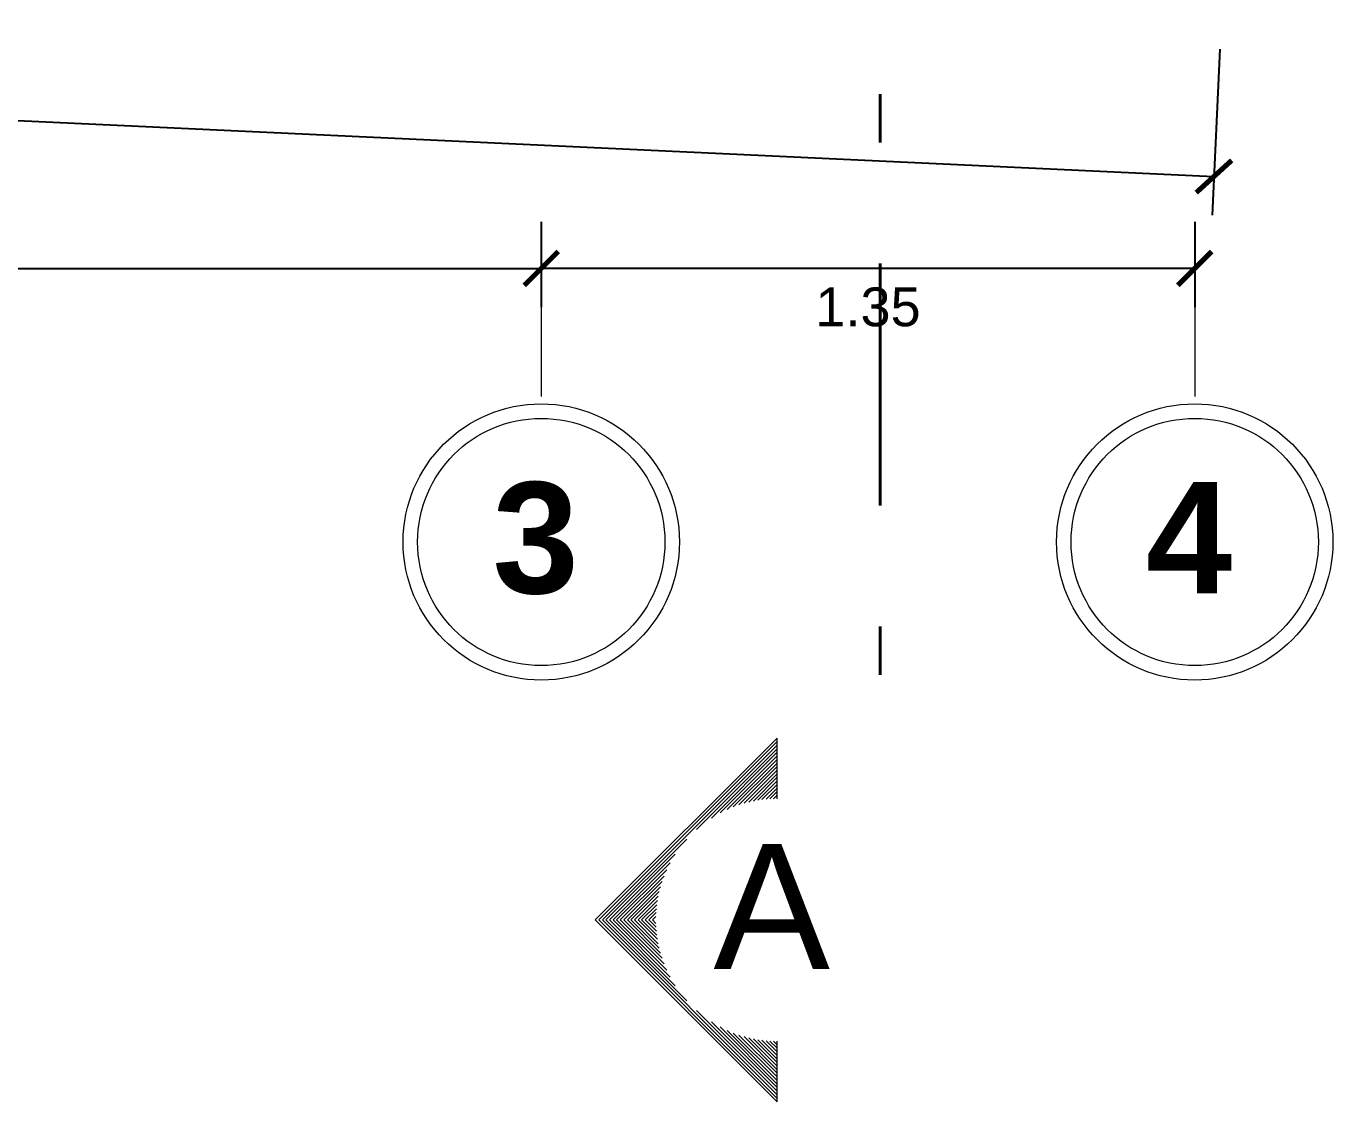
# Model space of a CAD drawing. Header units: millimetres. Extents: x 148 to 249, y 24 to 77.
# Drawn here: x 187.441 to 190.141, y 60.576 to 62.799 of the extents above; entities that cross this region are included whole.
import ezdxf

# ---------------------------------------------------------------- set-up
doc = ezdxf.new("R2010")
doc.units = ezdxf.units.MM
doc.header["$PDMODE"] = 32
doc.linetypes.add('2PAV$0$DASHDOT', pattern=[1, 0.5, -0.25, 0, -0.25])
doc.layers.get('0').update_dxf_attribs({"lineweight": 0})
doc.layers.get('Defpoints').update_dxf_attribs({"lineweight": 0})
for name, color, linetype, lineweight in [('A-Dims', 22, 'Continuous', 0), ('A-Section', 178, '2PAV$0$DASHDOT', 40), ('A-Text', 30, 'Continuous', 30), ('piso', 10, 'Continuous', 0)]:
    doc.layers.add(name, color=color, linetype=linetype, lineweight=lineweight)
doc.styles.add('ejes', font='swissel.ttf')
doc.styles.add('TEX', font='swissk.ttf', dxfattribs={"height": 0.2})
doc.dimstyles.new('DIM50', dxfattribs={"dimtxt": 0.08, "dimasz": 0.07, "dimexe": 0.08, "dimexo": 0.1, "dimgap": 0.04, "dimtad": 2, "dimzin": 4, "dimdsep": 46, "dimtxsty": 'ejes', "dimblk": 'ARCHTICK', "dimcen": 0.05, "dimadec": 0, "dimazin": 0, "dimtfac": 1, "dimtix": 1, "dimtmove": 0, "dimatfit": 3, "dimfxl": 0.08, "dimarcsym": 0})

# ---------------------------------------------------------------- blocks, each defined once
blk = doc.blocks.new('_ArchTick')
at = {"color": 0, "linetype": 'ByBlock', "const_width": 0.15}
blk.add_lwpolyline([(-0.5, -0.5), (0.5, 0.5)], dxfattribs=at)
blk = doc.blocks.new('*D282')
at = {"layer": 'A-Dims', "color": 0, "lineweight": -2}
for p, q in [((182.4474151420391, 63.10167006222675), (182.4313089711565, 62.75837853427296)), ((182.435058198242, 62.83829063158158), (189.895058198242, 62.48829063158155)), ((189.907415142039, 62.75167006222672), (189.8913089711565, 62.40837853427293))]:
    blk.add_line(p, q, dxfattribs=at)
at = {"layer": 'Defpoints', "color": 0}
for p in [(182.452101675896, 63.20156018386251), (189.9121016758959, 62.85156018386248), (189.895058198242, 62.48829063158155)]:
    blk.add_point(p, dxfattribs=at)
at = {"layer": 'A-Dims', "color": 0, "lineweight": -2, "xscale": 0.07, "yscale": 0.07, "zscale": 0.07}
for p, rotation in [((182.435058198242, 62.83829063158158), 177.3138299825618), ((189.895058198242, 62.48829063158155), 357.3138299825617)]:
    blk.add_blockref('_ArchTick', p, dxfattribs=dict(at, rotation=rotation))
at = {"layer": 'A-Dims', "color": 0, "insert": (186.1613089711565, 62.58337853427295), "char_height": 0.08, "attachment_point": 5, "rotation": 357.31382998256174, "style": 'ejes'}
blk.add_mtext('7.47', dxfattribs=at)
blk = doc.blocks.new('*D544')
at = {"layer": 'A-Dims', "color": 0, "lineweight": -2}
for p, q in [((182.6702994453096, 62.39440341914499), (182.6702994453096, 62.21832967916315)), ((188.5052994453096, 62.39440341914499), (188.5052994453096, 62.21832967916315)), ((182.6702994453096, 62.29832967916315), (188.5052994453096, 62.29832967916315))]:
    blk.add_line(p, q, dxfattribs=at)
at = {"layer": 'Defpoints', "color": 0}
for p in [(182.6702994453096, 62.49440341914499), (188.5052994453096, 62.49440341914499), (188.5052994453096, 62.29832967916315)]:
    blk.add_point(p, dxfattribs=at)
at = {"layer": 'A-Dims', "color": 0, "lineweight": -2, "xscale": 0.07, "yscale": 0.07, "zscale": 0.07, "rotation": 180}
blk.add_blockref('_ArchTick', (182.6702994453096, 62.29832967916315), dxfattribs=at)
at = {"layer": 'A-Dims', "color": 0, "lineweight": -2, "xscale": 0.07, "yscale": 0.07, "zscale": 0.07}
blk.add_blockref('_ArchTick', (188.5052994453096, 62.29832967916315), dxfattribs=at)
at = {"layer": 'A-Dims', "color": 0, "insert": (185.5877994453096, 62.21832967916315), "char_height": 0.08, "attachment_point": 5, "style": 'ejes'}
blk.add_mtext('5.84', dxfattribs=at)
blk = doc.blocks.new('*D545')
at = {"layer": 'A-Dims', "color": 0, "lineweight": -2}
for p, q in [((188.5052994453096, 62.39440341914499), (188.5052994453096, 62.21832967916315)), ((189.8552994453096, 62.39440341914499), (189.8552994453096, 62.21832967916315)), ((189.8552994453096, 62.29832967916315), (188.5052994453096, 62.29832967916315))]:
    blk.add_line(p, q, dxfattribs=at)
at = {"layer": 'Defpoints', "color": 0}
for p in [(188.5052994453096, 62.49440341914499), (189.8552994453096, 62.49440341914499), (188.5052994453096, 62.29832967916315)]:
    blk.add_point(p, dxfattribs=at)
at = {"layer": 'A-Dims', "color": 0, "lineweight": -2, "xscale": 0.07, "yscale": 0.07, "zscale": 0.07, "rotation": 180}
blk.add_blockref('_ArchTick', (188.5052994453096, 62.29832967916315), dxfattribs=at)
at = {"layer": 'A-Dims', "color": 0, "lineweight": -2, "xscale": 0.07, "yscale": 0.07, "zscale": 0.07}
blk.add_blockref('_ArchTick', (189.8552994453096, 62.29832967916315), dxfattribs=at)
at = {"layer": 'A-Dims', "color": 0, "insert": (189.1802994453096, 62.21832967916315), "char_height": 0.08, "attachment_point": 5, "style": 'ejes'}
blk.add_mtext('1.35', dxfattribs=at)

msp = doc.modelspace()

# ---------------------------------------------------------------- linework, layer by layer
at = {"layer": 'A-Dims'}
for p, q in [((188.5052994453096, 62.21832967916315), (188.5052994453096, 62.03355695863358)), ((189.8552994453096, 62.21832967916315), (189.8552994453096, 62.03355695863358))]:
    msp.add_line(p, q, dxfattribs=at)
for centre, radius in [((188.5052994453096, 61.73307212980443), 0.2854121045047773), ((189.8552994453096, 61.73307212980443), 0.2854121045047773), ((188.5052994453096, 61.73307212980443), 0.2554121045047773), ((189.8552994453096, 61.73307212980443), 0.2554121045047773)]:
    msp.add_circle(centre, radius, dxfattribs=at)
at = {"layer": 'A-Section', "color": 2}
msp.add_lwpolyline([(189.2052994453107, 64.50851389725355), (189.2052994453107, 61.23587272273192)], dxfattribs=at)
at = {"layer": 'piso', "color": 106}
for p, q in [((188.9926801370924, 61.32795772189769), (188.6167895989954, 60.95206709327698)), ((188.9926801370924, 61.320661908065), (188.624085411071, 60.95206709327694)), ((188.9926801370924, 61.3132787188293), (188.6314685985285, 60.95206709327694)), ((188.9926801370923, 61.20266084569052), (188.9926801370924, 61.32795772189769)), ((188.9926801370924, 61.30589552959369), (188.8257646484361, 61.13898000074008)), ((188.9926801370923, 61.29851234035817), (188.8567742592679, 61.16260642980421)), ((188.9926801370924, 61.29112915112246), (188.8747034245388, 61.17315241015719)), ((188.9926801370923, 61.28374596188689), (188.8892578439668, 61.18032364385472)), ((188.9926801370923, 61.27636277265119), (188.901993444755, 61.18567605847441)), ((188.9926801370923, 61.26897958341559), (188.9135348988019, 61.18983432606507)), ((188.9926801370923, 61.26159639417989), (188.9242087088016, 61.19312494939962)), ((188.9926801370923, 61.25421320494433), (188.9342113402499, 61.19574439402125)), ((188.9926801370923, 61.24683001570869), (188.9436720543196, 61.1978219211337)), ((188.9926801370923, 61.23944682647302), (188.9526813434419, 61.19944802319011)), ((188.9926801370923, 61.23206363723746), (188.9613055267074, 61.20068901929687)), ((188.9926801370923, 61.22468044800179), (188.9695949477066, 61.20159525305678)), ((188.9926801370922, 61.21729725876619), (188.9775889032348, 61.2022060212744)), ((188.9926801370922, 61.20991406953049), (188.9853187689478, 61.20255269961329)), ((188.8057672746424, 61.11898262213056), (188.6388517859861, 60.95206709327694)), ((188.782140851268, 61.08797300383084), (188.6462349734437, 60.95206709327688)), ((188.7715948734549, 61.07004383424216), (188.6536181609012, 60.95206709327688)), ((188.7644236414843, 61.05548941130895), (188.6610013483588, 60.95206709327688)), ((188.7590712281537, 61.04275380745366), (188.6683845358165, 60.95206709327677)), ((188.7549129615644, 61.03121235062737), (188.6757677232738, 60.95206709327688)), ((188.751622339022, 61.02053853805707), (188.6831509107315, 60.95206709327688)), ((188.7490028950315, 61.01053590419998), (188.690534098189, 60.95206709327677)), ((188.7469253684193, 61.00107518785177), (188.6979172856465, 60.95206709327677)), ((188.7452992667545, 60.99206589655972), (188.705300473104, 60.95206709327677)), ((188.7440582709465, 60.9834417112174), (188.7126836605616, 60.95206709327677)), ((188.7431520374047, 60.97515228822189), (188.7200668480192, 60.95206709327675)), ((188.7425412693342, 60.96715833076856), (188.7274500354767, 60.95206709327675)), ((188.7421945910789, 60.95942846319405), (188.7348332229344, 60.95206709327675)), ((188.6167895989954, 60.95206709327698), (188.9926801370914, 60.57617646465508)), ((188.9926801370914, 60.5834722784877), (188.624085411071, 60.95206709327688)), ((188.9926801370914, 60.59085546772327), (188.6314685985287, 60.95206709327688)), ((188.805767274642, 60.78515156442275), (188.6388517859863, 60.95206709327688)), ((188.7821408512678, 60.81616118272247), (188.6462349734438, 60.95206709327677)), ((188.7715948734546, 60.83409035231123), (188.6536181609012, 60.95206709327677)), ((188.764423641484, 60.84864477524436), (188.661001348359, 60.95206709327677)), ((188.7590712281533, 60.86138037909975), (188.6683845358165, 60.95206709327677)), ((188.7549129615642, 60.87292183592601), (188.6757677232739, 60.95206709327677)), ((188.7516223390219, 60.88359564849634), (188.6831509107317, 60.95206709327677)), ((188.7490028950313, 60.8935982823535), (188.6905340981891, 60.95206709327677)), ((188.7469253684191, 60.90305899870172), (188.6979172856466, 60.95206709327675)), ((188.7452992667544, 60.91206828999359), (188.7053004731041, 60.95206709327677)), ((188.7440582709465, 60.92069247533606), (188.7126836605618, 60.95206709327675)), ((188.7431520374047, 60.92898189833164), (188.7200668480192, 60.95206709327675)), ((188.7425412693342, 60.93697585578492), (188.7274500354769, 60.95206709327671)), ((188.7421945910789, 60.94470572335941), (188.7348332229345, 60.95206709327671)), ((188.9926801370914, 60.59823865695898), (188.8257646484357, 60.76515418581317)), ((188.9926801370914, 60.60562184619457), (188.8567742592674, 60.74152775674894)), ((188.9926801370914, 60.61300503543028), (188.8747034245381, 60.73098177639579)), ((188.9926801370914, 60.62038822466587), (188.8892578439663, 60.72381054269829)), ((188.9926801370914, 60.62777141390141), (188.9019934447546, 60.71845812807853)), ((188.9926801370914, 60.63515460313707), (188.9135348988012, 60.71429986048787)), ((188.9926801370914, 60.64253779237267), (188.9242087088011, 60.71100923715318)), ((188.9926801370915, 60.64992098160831), (188.9342113402493, 60.70838979253165)), ((188.9926801370914, 60.65730417084398), (188.943672054319, 60.70631226541914)), ((188.9926801370914, 60.66468736007958), (188.9526813434414, 60.70468616336269)), ((188.9926801370914, 60.67207054931524), (188.9613055267067, 60.70344516725596)), ((188.9926801370914, 60.67945373855081), (188.9695949477059, 60.70253893349606)), ((188.9926801370915, 60.68683692778648), (188.977588903234, 60.70192816527837)), ((188.9926801370914, 60.69422011702211), (188.9853187689471, 60.70158148693945)), ((188.9926801370914, 60.57617646465508), (188.9926801370914, 60.70147334086221))]:
    msp.add_line(p, q, dxfattribs=at)

# ---------------------------------------------------------------- texts
at = {"layer": 'A-Dims', "char_height": 0.2295, "width": 0.9406899582571179, "attachment_point": 1}
for s, insert in [('{\\fArial|b1|i0|c0|p34;3}', (188.4045137450833, 61.85669866250713)), ('{\\fArial|b1|i0|c0|p34;4}', (189.7545137450833, 61.85669866250713))]:
    msp.add_mtext(s, dxfattribs=dict(at, insert=insert))
at = {"layer": 'A-Text', "style": 'TEX'}
msp.add_text('A', height=0.2584248046875, dxfattribs=at).set_placement((188.8609243577449, 60.85050842978516))

# ---------------------------------------------------------------- dimensions: what is measured, and where the dimension line sits
at = {"layer": 'A-Dims'}
dim = msp.add_aligned_dim(p1=(182.452101675896, 63.20156018386251), p2=(189.9121016758959, 62.85156018386248), distance=-0.36366914598977024, dimstyle='DIM50', dxfattribs=at)
dim.commit()
dim.dimension.update_dxf_attribs({"geometry": '*D282', "text_midpoint": (186.1613089711565, 62.58337853427295)})
for p1, picture, middle in [((182.6702994453096, 62.49440341914499), '*D544', (185.5877994453096, 62.21832967916315)), ((189.8552994453096, 62.49440341914499), '*D545', (189.1802994453096, 62.21832967916315))]:
    dim = msp.add_linear_dim(base=(188.5052994453096, 62.29832967916315), p1=p1, p2=(188.5052994453096, 62.49440341914499), dimstyle='DIM50', dxfattribs=at)
    dim.commit()
    dim.dimension.update_dxf_attribs({"geometry": picture, "text_midpoint": middle})

doc.saveas('drawing.dxf')
